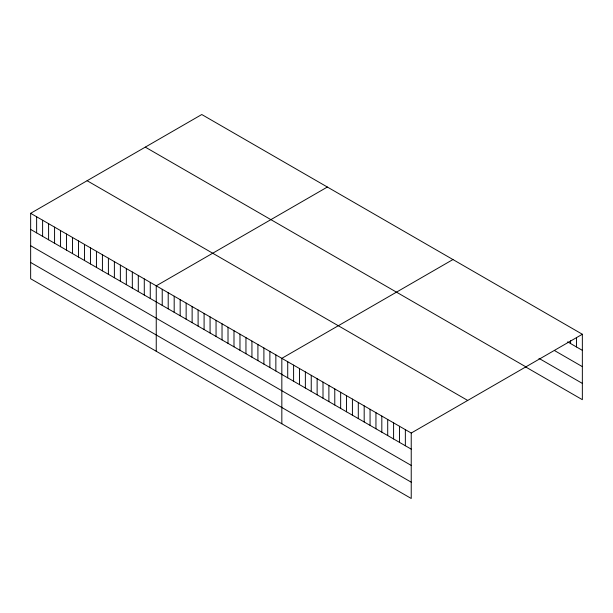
<?xml version="1.0" encoding="UTF-8"?>
<svg xmlns="http://www.w3.org/2000/svg" width="613" height="613" viewBox="0 0 613 613"><rect width="100%" height="100%" fill="white"/><g stroke="black" fill="none" stroke-linecap="round" stroke-linejoin="round"><path stroke-width="0.92" d="M30.65 213.316L411.231 433.046L411.231 498.476L30.65 278.746L30.65 213.316L201.769 114.524L582.35 334.254L582.35 399.684L525.739 366.995M327.357 187.034L156.246 285.827L156.246 351.257M452.953 259.544L281.834 358.337L281.834 423.767M411.231 433.046L582.35 334.254M567.646 341.862L582.35 350.352M554.413 350.506L582.35 366.635M538.973 358.36L582.35 383.401M145.296 147.128L525.885 366.858M87.115 180.72L467.704 400.442M30.65 229.423L411.231 449.145M30.65 245.698L411.231 465.428M30.65 262.471L411.231 482.193M576.465 337.487L576.465 346.958M570.588 340.721L570.588 343.564M405.354 429.652L405.354 445.751M399.469 426.257L399.469 442.356M393.592 422.863L393.592 438.962M387.707 419.461L387.707 435.567M381.822 416.066L381.822 432.173M375.945 412.672L375.945 428.771M370.06 409.277L370.06 425.376M364.183 405.883L364.183 421.982M358.298 402.488L358.298 418.587M352.414 399.086L352.414 415.193M346.537 395.691L346.537 411.798M340.652 392.297L340.652 408.396M334.775 388.903L334.775 405.001M328.89 385.508L328.89 401.607M323.005 382.114L323.005 398.212M317.128 378.711L317.128 394.818M311.243 375.317L311.243 391.423M305.366 371.922L305.366 388.021M299.481 368.528L299.481 384.627M293.596 365.133L293.596 381.232M287.719 361.731L287.719 377.838M275.858 354.889L275.858 370.988M269.873 351.433L269.873 367.532M263.897 347.977L263.897 364.084M257.912 344.529L257.912 360.628M251.935 341.073L251.935 357.18M245.951 337.625L245.951 353.724M239.974 334.169L239.974 350.268M233.99 330.714L233.99 346.82M228.013 327.265L228.013 343.364M222.029 323.81L222.029 339.909M216.052 320.361L216.052 336.46M210.067 316.906L210.067 333.005M204.091 313.45L204.091 329.556M198.106 310.002L198.106 326.101M192.13 306.546L192.13 322.645M186.145 303.09L186.145 319.197M180.168 299.642L180.168 315.741M174.184 296.186L174.184 312.293M168.207 292.738L168.207 308.837M162.223 289.282L162.223 305.381M150.262 282.378L150.262 298.477M144.285 278.923L144.285 295.022M138.3 275.467L138.3 291.573M132.324 272.019L132.324 288.118M126.339 268.563L126.339 284.67M120.363 265.115L120.363 281.214M114.378 261.659L114.378 277.758M108.401 258.203L108.401 274.31M102.417 254.755L102.417 270.854M96.44 251.299L96.44 267.398M90.456 247.851L90.456 263.95M84.479 244.395L84.479 260.494M78.495 240.94L78.495 257.046M72.518 237.492L72.518 253.59M66.533 234.036L66.533 250.135M60.557 230.58L60.557 246.687M54.572 227.132L54.572 243.231M48.596 223.676L48.596 239.783M42.611 220.228L42.611 236.327M36.634 216.772L36.634 232.871"/></g></svg>
